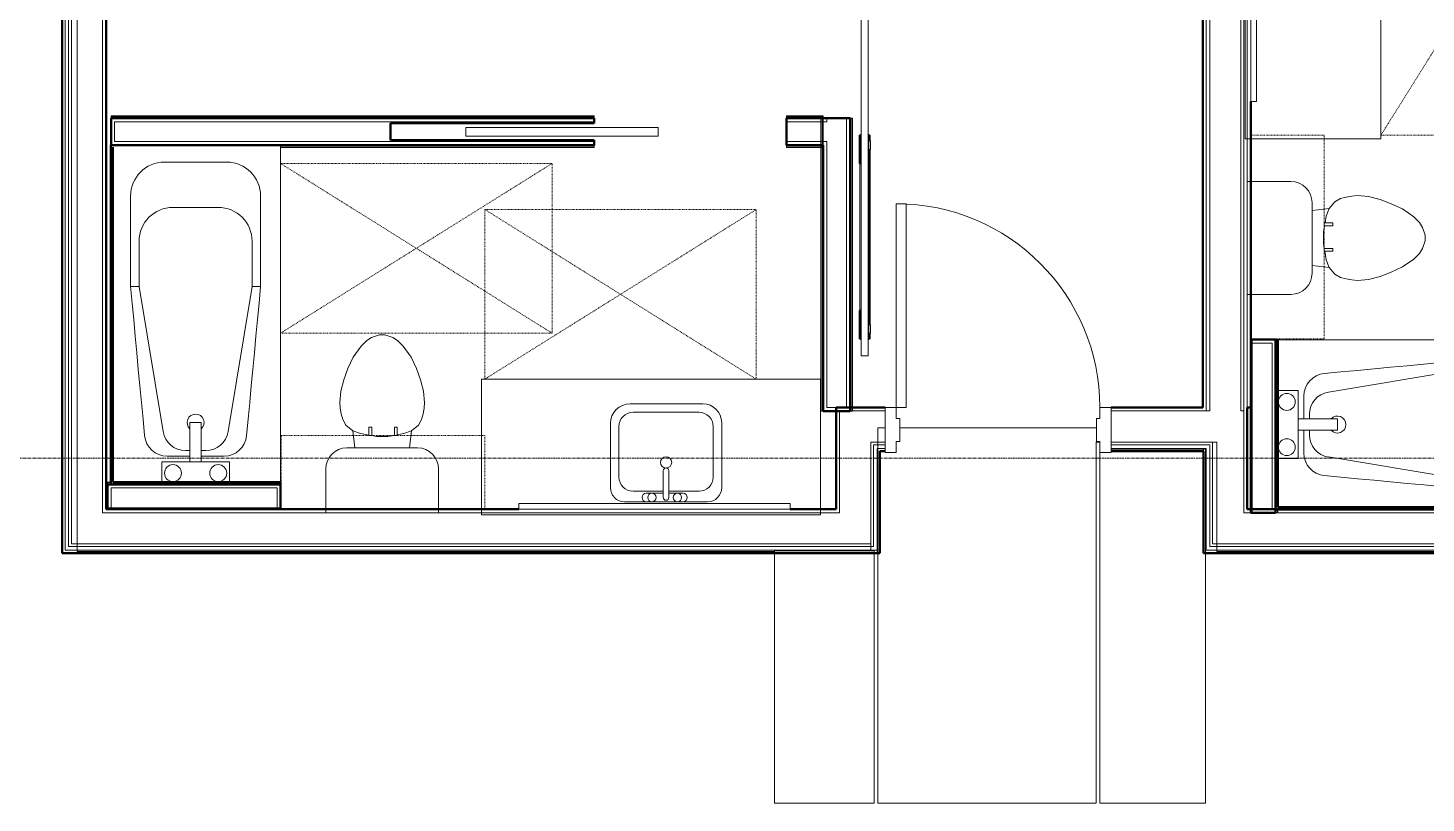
# Model space of a CAD drawing. Header units: inches. Extents: x -4235 to -464, y 9767 to 12344.
# Drawn here: x -3416.4 to -3169.1, y 10406.2 to 10543.3 of the extents above; entities that cross this region are included whole.
import ezdxf

# ---------------------------------------------------------------- set-up
doc = ezdxf.new("R2010")
doc.units = ezdxf.units.IN
doc.header["$MEASUREMENT"] = 0
doc.linetypes.add('Dash', pattern=[0.25, 0.125, -0.125])
doc.linetypes.add('Grid Line 1_2_', pattern=[0.875, 0.5, -0.125, 0.125, -0.125])
for name, color, linetype, lineweight in [('0-1', 7, 'Continuous', 5), ('0-2', 10, 'Continuous', 9), ('0-3', 7, 'Continuous', 9), ('A-DOOR-1', 7, 'Continuous', 9), ('A-DOOR-2', 130, 'Continuous', 20), ('A-DOOR-3', 250, 'Continuous', 50), ('A-DOOR-FRAM-1', 130, 'Continuous', 20), ('A-FLOR-1', 10, 'Continuous', 9), ('A-FLOR-2', 254, 'Continuous', 9), ('A-FLOR-3', 7, 'Continuous', 9), ('A-FLOR-4', 192, 'Continuous', 9), ('A-GENM-HDLN-1', 7, 'Dash', 9), ('A-WALL-1', 250, 'Continuous', 50), ('A-WALL-2', 50, 'Continuous', 13), ('A-WALL-3', 10, 'Continuous', 9), ('A-WALL-4', 254, 'Continuous', 9), ('A-WALL-5', 7, 'Continuous', 9), ('I-WALL-1', 250, 'Continuous', 50), ('I-WALL-2', 10, 'Continuous', 9), ('I-WALL-3', 254, 'Continuous', 9), ('P-SANR-FIXT-1', 7, 'Continuous', 9), ('P-SANR-FIXT-2', 254, 'Continuous', 9), ('P-SANR-FIXT-3', 10, 'Continuous', 9), ('Q-CASE-1', 254, 'Continuous', 9), ('Q-CASE-2', 7, 'Continuous', 9), ('Q-CASE-3', 7, 'Dash', 9), ('Q-CASE-4', 10, 'Continuous', 9), ('S-GRID-1', 1, 'Grid Line 1_2_', 9)]:
    doc.layers.add(name, color=color, linetype=linetype, lineweight=lineweight)

# ---------------------------------------------------------------- blocks, each defined once
blk = doc.blocks.new('Toilet-Domestic-3D - Toilet-Domestic-3D-V138-BACKGROUND - 2ND FLOOR')
at = {"layer": 'P-SANR-FIXT-1'}
for p, q in [((-5.13, 8), (-3.74, 10)), ((-3.74, 10), (-2.74, 11)), ((-2.74, 11), (-1.87, 11.5)), ((-1.87, 11.5), (-0.5, 12)), ((-0.5, 12), (0.5, 12)), ((0.5, 12), (1.87, 11.5)), ((1.87, 11.5), (2.74, 11)), ((2.74, 11), (3.74, 10)), ((3.74, 10), (5.13, 8)), ((-6.06, 6), (-5.13, 8)), ((5.13, 8), (6.06, 6)), ((-6.79, 4), (-6.06, 6)), ((6.06, 6), (6.79, 4)), ((-7.33, 1.99), (-6.79, 4)), ((6.79, 4), (7.33, 1.99)), ((-7.5, 0), (-7.33, 1.99)), ((7.33, 1.99), (7.5, 0)), ((-7.41, -1), (-7.5, 0)), ((-7.24, -2), (-7.41, -1)), ((-6.97, -3), (-7.24, -2)), ((7.24, -2), (6.97, -3)), ((7.41, -1), (7.24, -2)), ((7.5, 0), (7.41, -1)), ((-6.4, -4), (-6.97, -3)), ((-5.21, -5), (-6.4, -4)), ((6.4, -4), (5.21, -5)), ((6.97, -3), (6.4, -4)), ((-3.84, -5.5), (-5.21, -5)), ((-4.86, -8.02), (-5.21, -5)), ((-2.65, -5.71), (-3.84, -5.5)), ((-1, -6), (-2.16, -5.8)), ((1, -6), (-1, -6)), ((1.85, -5.85), (1, -6)), ((3.84, -5.5), (2.34, -5.76)), ((5.21, -5), (3.84, -5.5)), ((4.86, -8.02), (5.21, -5)), ((6.25, -8.02), (-6.25, -8.02)), ((-9.98, -11.75), (-9.98, -18.85)), ((9.98, -18.85), (9.98, -11.75))]:
    blk.add_line(p, q, dxfattribs=at)
for centre, start, end in [((-6.25, -11.75), 90, 180), ((6.25, -11.75), 0, 90)]:
    blk.add_arc(centre, 3.73, start, end, dxfattribs=at)
at = {"layer": 'P-SANR-FIXT-2'}
for p, q in [((-9.98, -18.85), (-9.98, -19.48)), ((9.98, -19.48), (9.98, -18.85))]:
    blk.add_line(p, q, dxfattribs=at)
at = {"layer": 'P-SANR-FIXT-3'}
blk.add_line((-9.98, -19.48), (9.98, -19.48), dxfattribs=at)
blk = doc.blocks.new('Bath Vanity - Bath Vanity 60_-V139-BACKGROUND - 2ND FLOOR')
at = {"layer": 'Q-CASE-1'}
for p, q in [((30.74, 0), (-29.26, 0)), ((-29.26, 0), (-29.26, -1)), ((30.74, -1), (30.74, 0))]:
    blk.add_line(p, q, dxfattribs=at)
at = {"layer": 'Q-CASE-2'}
for p, q in [((-29.26, -1), (-29.26, -24)), ((30.74, -24), (30.74, -1)), ((-29.26, -24), (30.74, -24))]:
    blk.add_line(p, q, dxfattribs=at)
blk = doc.blocks.new('Bath Tub - Maestro - 60_x30_-1372872-BACKGROUND - 2ND FLOOR')
at = {"layer": 'P-SANR-FIXT-1'}
for p, q in [((59.62, 0), (0.37, 0)), ((35, -3.5), (51, -3.5)), ((35, -5), (35, -3.5)), ((35, -5), (9.35, -9.26)), ((43, -5), (35, -5)), ((4, -9), (0.37, -9)), ((4, -14), (4, -9)), ((57, -9.5), (57, -20.5)), ((5, -14), (5, -9.96)), ((49, -19), (49, -11)), ((4, -16), (4, -14)), ((4, -14), (10.94, -14)), ((6, -13.2), (6, -14)), ((10.94, -16), (10.94, -14)), ((4, -21), (4, -16)), ((10.94, -16), (4, -16)), ((5, -20.04), (5, -16)), ((6, -16), (6, -16.8)), ((0.37, -21), (4, -21)), ((9.35, -20.74), (35, -25)), ((35, -25), (35, -26.5)), ((35, -25), (43, -25)), ((51, -26.5), (35, -26.5))]:
    blk.add_line(p, q, dxfattribs=at)
at = {"layer": 'P-SANR-FIXT-1', "flags": 128}
for points in [[(8.63, -5.97), (11.56, -5.7), (14.49, -5.42), (17.42, -5.15), (20.35, -4.87), (23.28, -4.6), (26.21, -4.32), (29.14, -4.05), (32.07, -3.77), (35, -3.5)], [(35, -26.5), (32.07, -26.23), (29.14, -25.95), (26.21, -25.68), (23.28, -25.4), (20.35, -25.13), (17.42, -24.85), (14.49, -24.58), (11.56, -24.3), (8.63, -24.03)]]:
    blk.add_lwpolyline(points, dxfattribs=at)
at = {"layer": 'P-SANR-FIXT-1'}
for centre, radius, start, end in [((51, -9.5), 6, 0, 90), ((9, -9.96), 4, 95.3558, 180), ((43, -11), 6, 360, 90), ((2, -11), 1.5, 0, 180), ((10, -13.2), 4, 99.4223, 180), ((2, -11), 1.5, 180, 360), ((10.94, -15), 1.5, 0, 137.9289), ((10, -16.8), 4, 180, 260.5777), ((10.94, -15), 1.5, 222.0711, 360), ((2, -19), 1.5, 0, 180), ((2, -19), 1.5, 180, 360), ((43, -19), 6, 270, 0), ((9, -20.04), 4, 180, 264.6442), ((51, -20.5), 6, 270, 0)]:
    blk.add_arc(centre, radius, start, end, dxfattribs=at)
at = {"layer": 'P-SANR-FIXT-2'}
for p, q in [((0.37, 0), (0, 0)), ((60, 0), (59.62, 0)), ((0.37, -9), (0, -9)), ((0, -21), (0.37, -21))]:
    blk.add_line(p, q, dxfattribs=at)
at = {"layer": 'P-SANR-FIXT-3'}
for p, q in [((0, 0), (0, -9)), ((60, -29.97), (60, 0)), ((0, -9), (0, -21)), ((0, -9), (0, -21)), ((0, -21), (0, -29.97)), ((0, -30), (60, -30))]:
    blk.add_line(p, q, dxfattribs=at)
blk = doc.blocks.new('ADA Clearances - 30_x48_-V131-BACKGROUND - 2ND FLOOR')
at = {"layer": 'A-GENM-HDLN-1'}
for p, q in [((15, 24), (-15, -24)), ((-15, 24), (15, -24)), ((-15, 24), (15, 24)), ((15, 24), (15, -24)), ((15, -24), (-15, -24))]:
    blk.add_line(p, q, dxfattribs=at)
blk = doc.blocks.new('BATHROOM MIRROR - BATHROOM MIRROR 48_-3124766-BACKGROUND - 2ND FLOOR')
at = {"layer": 'Q-CASE-2'}
for p, q in [((24.74, 24), (-23.26, 24)), ((-23.26, 23), (-23.26, 24)), ((-23.26, 23), (24.74, 23)), ((24.74, 24), (24.74, 23))]:
    blk.add_line(p, q, dxfattribs=at)
at = {"layer": 'Q-CASE-4'}
blk.add_line((21.74, 24), (-20.26, 24), dxfattribs=at)
blk = doc.blocks.new('300 Series Wall Hung Cabinet_326 - 36_-2909952-BACKGROUND - 2ND FLOOR')
at = {"layer": 'Q-CASE-2'}
for p, q in [((-2.5, -13.19), (-2.01, -13.19)), ((-2.5, -13.19), (-2.5, -14.69)), ((-2.5, -14.69), (-2.01, -14.69)), ((-2.01, -14.69), (-2.01, -13.19)), ((2, -13.19), (2.49, -13.19)), ((2, -13.19), (2, -14.69)), ((2, -14.69), (2.49, -14.69)), ((2.49, -14.69), (2.49, -13.19))]:
    blk.add_line(p, q, dxfattribs=at)
at = {"layer": 'Q-CASE-3'}
for p, q in [((18, -0.19), (-18, -0.19)), ((-18, -0.19), (-18, -13.19)), ((18, -13.19), (18, -0.19)), ((-18, -13.19), (18, -13.19))]:
    blk.add_line(p, q, dxfattribs=at)
blk = doc.blocks.new('Basic Wall _ INT - W4FØF - INT - _5_8 GYP - 2X4 WOOD_BATT__ - ___-3084696-BACKGROUND - 2ND FLOOR')
at = {"layer": 'A-WALL-3'}
for p, q in [((-3195.7, 10458.13), (-3195.7, 10457.54)), ((-3195.7, 10457.54), (-3195.67, 10457.54)), ((-3195.66, 10457.54), (-3195.7, 10457.54)), ((-3195.6, 10457.54), (-3195.66, 10457.54)), ((-3195.57, 10457.54), (-3195.6, 10457.54)), ((-3195.55, 10457.54), (-3195.57, 10457.54)), ((-3195.56, 10457.54), (-3195.5, 10457.54)), ((-3195.4, 10457.54), (-3195.55, 10457.54)), ((-3195.49, 10457.54), (-3195.35, 10457.54)), ((-3195.29, 10457.54), (-3195.4, 10457.54)), ((-3195.35, 10457.54), (-3195.35, 10458.13)), ((-3195.35, 10457.54), (-3195.29, 10457.54))]:
    blk.add_line(p, q, dxfattribs=at)
at = {"layer": 'A-WALL-4'}
for p, q in [((-3195.67, 10488.16), (-3195.7, 10488.16)), ((-3195.5, 10488.16), (-3195.56, 10488.16)), ((-3195.35, 10488.16), (-3195.49, 10488.16)), ((-3195.29, 10488.16), (-3195.35, 10488.16)), ((-3195.57, 10457.54), (-3195.57, 10458.13)), ((-3195.29, 10457.54), (-3195.29, 10458.13))]:
    blk.add_line(p, q, dxfattribs=at)
at = {"layer": 'A-WALL-5'}
for p, q in [((-3195.7, 10488.16), (-3195.66, 10488.16)), ((-3195.66, 10488.16), (-3195.57, 10488.16)), ((-3195.57, 10488.16), (-3195.29, 10488.16))]:
    blk.add_line(p, q, dxfattribs=at)
blk = doc.blocks.new('Basic Wall _ INT - W4BØF - _5_8 GYP - 2X4 WOOD_BATT_ - 5_8 GYP_ - ___-3178143-BACKGROUND - 2ND FLOOR')
at = {"layer": 'A-WALL-3'}
for p, q in [((-3276.05, 10527.29), (-3276.11, 10527.29)), ((-3276.11, 10527.29), (-3275.82, 10527.29)), ((-3275.9, 10527.29), (-3276.05, 10527.29)), ((-3276.05, 10526.7), (-3276.05, 10527.29)), ((-3275.84, 10527.29), (-3275.9, 10527.29)), ((-3275.82, 10527.29), (-3275.81, 10527.29)), ((-3275.81, 10527.29), (-3275.76, 10527.29)), ((-3275.7, 10527.29), (-3275.72, 10527.29)), ((-3275.7, 10527.29), (-3275.7, 10526.66)), ((-3276.05, 10522.57), (-3276.05, 10526.64)), ((-3275.7, 10526.64), (-3275.7, 10522.54)), ((-3276.05, 10522.34), (-3276.05, 10522.39)), ((-3276.05, 10522.25), (-3276.05, 10522.34)), ((-3276.05, 10522.13), (-3276.05, 10522.25))]:
    blk.add_line(p, q, dxfattribs=at)
at = {"layer": 'A-WALL-4'}
for p, q in [((-3276.11, 10526.7), (-3276.11, 10527.29)), ((-3275.82, 10527.29), (-3275.82, 10526.68)), ((-3275.76, 10527.29), (-3275.74, 10527.29)), ((-3275.74, 10527.29), (-3275.7, 10527.29)), ((-3276.11, 10522.58), (-3276.11, 10526.64)), ((-3275.82, 10526.64), (-3275.82, 10522.55)), ((-3276.11, 10522.34), (-3276.11, 10522.39)), ((-3276.11, 10522.25), (-3276.11, 10522.34)), ((-3276.11, 10522.13), (-3276.11, 10522.25)), ((-3276.05, 10475.52), (-3276.05, 10522.13)), ((-3275.7, 10522.54), (-3275.7, 10475.52)), ((-3276.11, 10475.52), (-3276.05, 10475.52)), ((-3276.05, 10475.52), (-3275.9, 10475.52)), ((-3275.9, 10475.52), (-3275.84, 10475.52)), ((-3275.72, 10475.52), (-3275.7, 10475.52))]:
    blk.add_line(p, q, dxfattribs=at)
at = {"layer": 'A-WALL-5'}
for p, q in [((-3276.11, 10475.52), (-3276.11, 10522.13)), ((-3275.82, 10522.54), (-3275.82, 10475.52)), ((-3275.82, 10475.52), (-3276.11, 10475.52)), ((-3275.74, 10475.52), (-3275.82, 10475.52)), ((-3275.7, 10475.52), (-3275.74, 10475.52))]:
    blk.add_line(p, q, dxfattribs=at)
blk = doc.blocks.new('Basic Wall _ INT - W4BØF - _5_8 GYP - 2X4 WOOD_BATT_ - 5_8 GYP_ - ___-3178144-BACKGROUND - 2ND FLOOR')
at = {"layer": 'A-WALL-3'}
for p, q in [((-3270.95, 10476.16), (-3270.95, 10475.54)), ((-3270.95, 10475.52), (-3270.92, 10475.52)), ((-3270.81, 10475.52), (-3270.75, 10475.52)), ((-3270.74, 10475.52), (-3270.6, 10475.52)), ((-3270.6, 10475.54), (-3270.6, 10476.16)), ((-3270.6, 10475.52), (-3270.54, 10475.52))]:
    blk.add_line(p, q, dxfattribs=at)
at = {"layer": 'A-WALL-4'}
for p, q in [((-3270.92, 10527.29), (-3270.95, 10527.29)), ((-3270.95, 10527.29), (-3270.95, 10476.16)), ((-3270.75, 10527.29), (-3270.81, 10527.29)), ((-3270.6, 10527.29), (-3270.74, 10527.29)), ((-3270.54, 10527.29), (-3270.6, 10527.29)), ((-3270.6, 10476.16), (-3270.6, 10527.29)), ((-3270.91, 10475.52), (-3270.95, 10475.52)), ((-3270.82, 10475.52), (-3270.91, 10475.52)), ((-3270.82, 10475.54), (-3270.82, 10476.16)), ((-3270.54, 10475.52), (-3270.82, 10475.52)), ((-3270.54, 10475.54), (-3270.54, 10476.16))]:
    blk.add_line(p, q, dxfattribs=at)
at = {"layer": 'A-WALL-5'}
for p, q in [((-3270.95, 10527.29), (-3270.91, 10527.29)), ((-3270.91, 10527.29), (-3270.82, 10527.29)), ((-3270.82, 10476.16), (-3270.82, 10527.29)), ((-3270.82, 10527.29), (-3270.54, 10527.29)), ((-3270.54, 10476.16), (-3270.54, 10527.29))]:
    blk.add_line(p, q, dxfattribs=at)
blk = doc.blocks.new('Basic Wall _ INT - W4BØF - _5_8 GYP - 2X4 WOOD_BATT_ - 5_8 GYP_ - ___-3178146-BACKGROUND - 2ND FLOOR')
at = {"layer": 'A-WALL-3'}
for p, q in [((-3276, 10522.19), (-3276.11, 10522.19)), ((-3275.91, 10522.19), (-3275.99, 10522.19)), ((-3275.85, 10522.19), (-3275.9, 10522.19)), ((-3275.7, 10522.52), (-3275.7, 10522.54)), ((-3275.7, 10522.48), (-3275.7, 10522.46)), ((-3275.7, 10522.46), (-3275.7, 10522.44)), ((-3275.7, 10522.44), (-3275.7, 10522.41)), ((-3275.7, 10522.41), (-3275.7, 10522.13)), ((-3275.7, 10522.34), (-3275.7, 10522.4)), ((-3275.7, 10522.19), (-3275.7, 10522.33)), ((-3275.7, 10522.13), (-3275.7, 10522.19))]:
    blk.add_line(p, q, dxfattribs=at)
at = {"layer": 'A-WALL-4'}
for p, q in [((-3371.71, 10522.54), (-3316.22, 10522.54)), ((-3316.22, 10522.19), (-3371.71, 10522.19)), ((-3316.22, 10522.52), (-3316.22, 10522.54)), ((-3316.22, 10522.34), (-3316.22, 10522.4)), ((-3316.22, 10522.19), (-3316.22, 10522.33)), ((-3316.22, 10522.13), (-3316.22, 10522.19)), ((-3282.22, 10522.54), (-3282.22, 10522.52)), ((-3282.22, 10522.54), (-3275.7, 10522.54)), ((-3282.22, 10522.4), (-3282.22, 10522.34)), ((-3282.22, 10522.33), (-3282.22, 10522.19)), ((-3282.22, 10522.19), (-3282.22, 10522.13)), ((-3276.11, 10522.19), (-3282.22, 10522.19)), ((-3276, 10522.13), (-3276.11, 10522.13)), ((-3275.91, 10522.13), (-3275.99, 10522.13)), ((-3275.85, 10522.13), (-3275.9, 10522.13)), ((-3275.7, 10522.54), (-3275.7, 10522.5)), ((-3275.7, 10522.5), (-3275.7, 10522.48))]:
    blk.add_line(p, q, dxfattribs=at)
at = {"layer": 'A-WALL-5'}
for p, q in [((-3371.71, 10522.41), (-3316.22, 10522.41)), ((-3316.22, 10522.13), (-3371.71, 10522.13)), ((-3316.22, 10522.54), (-3316.22, 10522.5)), ((-3316.22, 10522.5), (-3316.22, 10522.41)), ((-3316.22, 10522.41), (-3316.22, 10522.13)), ((-3282.22, 10522.5), (-3282.22, 10522.54)), ((-3282.22, 10522.41), (-3282.22, 10522.5)), ((-3282.22, 10522.41), (-3275.7, 10522.41)), ((-3282.22, 10522.13), (-3282.22, 10522.41)), ((-3276.11, 10522.13), (-3282.22, 10522.13))]:
    blk.add_line(p, q, dxfattribs=at)
blk = doc.blocks.new('Basic Wall _ INT - W4BØF - _5_8 GYP - 2X4 WOOD_BATT_ - 5_8 GYP_ - ___-3178145-BACKGROUND - 2ND FLOOR')
at = {"layer": 'A-WALL-4'}
for p, q in [((-3401.67, 10527.7), (-3401.67, 10527.64)), ((-3401.67, 10527.64), (-3401.67, 10527.5)), ((-3316.22, 10527.64), (-3401.67, 10527.64)), ((-3401.67, 10527.49), (-3401.67, 10527.43)), ((-3401.67, 10527.31), (-3401.67, 10527.29)), ((-3401.67, 10527.29), (-3316.22, 10527.29)), ((-3316.22, 10527.64), (-3316.22, 10527.7)), ((-3316.22, 10527.5), (-3316.22, 10527.64)), ((-3316.22, 10527.43), (-3316.22, 10527.49)), ((-3316.22, 10527.29), (-3316.22, 10527.31)), ((-3282.22, 10527.7), (-3282.22, 10527.64)), ((-3282.22, 10527.64), (-3282.22, 10527.5)), ((-3275.7, 10527.64), (-3282.22, 10527.64)), ((-3282.22, 10527.49), (-3282.22, 10527.43)), ((-3282.22, 10527.31), (-3282.22, 10527.29)), ((-3282.22, 10527.29), (-3275.7, 10527.29)), ((-3275.7, 10527.64), (-3275.7, 10527.7)), ((-3275.7, 10527.5), (-3275.7, 10527.64)), ((-3275.7, 10527.43), (-3275.7, 10527.49)), ((-3275.7, 10527.29), (-3275.7, 10527.31))]:
    blk.add_line(p, q, dxfattribs=at)
at = {"layer": 'A-WALL-5'}
for p, q in [((-3401.67, 10527.41), (-3401.67, 10527.7)), ((-3316.22, 10527.7), (-3401.67, 10527.7)), ((-3316.22, 10527.41), (-3401.67, 10527.41)), ((-3401.67, 10527.33), (-3401.67, 10527.41)), ((-3401.67, 10527.29), (-3401.67, 10527.33)), ((-3316.22, 10527.7), (-3316.22, 10527.41)), ((-3316.22, 10527.41), (-3316.22, 10527.33)), ((-3316.22, 10527.33), (-3316.22, 10527.29)), ((-3282.22, 10527.41), (-3282.22, 10527.7)), ((-3275.7, 10527.7), (-3282.22, 10527.7)), ((-3275.7, 10527.41), (-3282.22, 10527.41)), ((-3282.22, 10527.33), (-3282.22, 10527.41)), ((-3282.22, 10527.29), (-3282.22, 10527.33)), ((-3275.7, 10527.7), (-3275.7, 10527.41)), ((-3275.7, 10527.41), (-3275.7, 10527.33)), ((-3275.7, 10527.33), (-3275.7, 10527.29))]:
    blk.add_line(p, q, dxfattribs=at)
blk = doc.blocks.new('POCKET - FLUSH - 2-10 x 6-8-2882530-BACKGROUND - 2ND FLOOR')
at = {"layer": 'A-DOOR-2'}
for p, q in [((-39.67, -0.75), (-39.67, 0.75)), ((-39.67, 0.75), (-5.67, 0.75)), ((-5.67, 0.75), (-5.67, -0.75)), ((-5.67, -0.75), (-39.67, -0.75))]:
    blk.add_line(p, q, dxfattribs=at)
blk = doc.blocks.new('BARN - FLUSH - 3-0 x 7-0 BARN DOOR-3238942-BACKGROUND - 2ND FLOOR')
at = {"layer": 'A-DOOR-1'}
for p, q in [((18, -4.32), (-60, -4.32)), ((-60, -4.95), (-60, -4.32)), ((-52, -4.07), (-26, -4.07)), ((18, -4.32), (18, -4.95)), ((-60, -5.57), (-60, -4.95)), ((-60, -5.57), (18, -5.57)), ((-54.5, -5.67), (-56, -5.67)), ((-56, -5.67), (-56, -6)), ((-54.5, -6), (-56, -6)), ((-54.5, -6), (-54.5, -5.67)), ((-23.5, -6), (-23.5, -5.67)), ((-22, -5.67), (-23.5, -5.67)), ((-22, -6), (-23.5, -6)), ((-22, -5.67), (-22, -6)), ((18, -4.95), (18, -5.57))]:
    blk.add_line(p, q, dxfattribs=at)
at = {"layer": 'A-DOOR-3'}
for p, q in [((-52, -4.07), (-57, -4.07)), ((-57, -4.07), (-57, -4.32)), ((-52, -4.33), (-52, -4.07)), ((-21, -4.07), (-26, -4.07)), ((-26, -4.07), (-26, -4.32)), ((-21, -4.32), (-21, -4.07)), ((-57, -5.57), (-57, -5.82)), ((-57, -5.82), (-56, -5.82)), ((-54.5, -5.82), (-23.5, -5.82)), ((-22, -5.82), (-21, -5.82)), ((-21, -5.82), (-21, -5.57))]:
    blk.add_line(p, q, dxfattribs=at)
blk = doc.blocks.new('M_Sink Vanity-Square - 500 x 440mm-V59-BACKGROUND - 2ND FLOOR')
at = {"layer": 'P-SANR-FIXT-1'}
for p, q in [((-5.72, 10.23), (7.14, 10.23)), ((-5.22, 8.73), (6.46, 8.73)), ((-9.22, -4.59), (-9.22, 6.73)), ((-7.72, -2.72), (-7.72, 6.23)), ((8.96, 6.23), (8.96, -2.72)), ((10.46, 6.91), (10.46, -4.59)), ((0.12, -6.33), (0.12, -1.59)), ((1.12, -6.33), (1.12, -1.59)), ((7.96, -7.09), (-6.72, -7.09)), ((0.12, -5.22), (-5.22, -5.22)), ((-2.88, -5.59), (0.12, -5.59)), ((3.62, -7.09), (-2.88, -7.09)), ((6.46, -5.22), (1.12, -5.22)), ((1.12, -5.59), (3.62, -5.59))]:
    blk.add_line(p, q, dxfattribs=at)
for centre, radius, start, end in [((-5.72, 6.73), 3.5, 90, 180), ((7.14, 6.91), 3.32, 360, 90), ((-5.22, 6.23), 2.5, 90, 180), ((6.46, 6.23), 2.5, 360, 90), ((0.62, -0.13), 1, 360, 180), ((0.62, -0.13), 1, 180, 0), ((0.62, -1.59), 0.5, 360, 180), ((-6.72, -4.59), 2.5, 180, 270), ((-5.22, -2.72), 2.5, 180, 270), ((6.46, -2.72), 2.5, 270, 360), ((7.96, -4.59), 2.5, 270, 0), ((-2.88, -6.34), 0.75, 90, 270), ((-1.88, -6.34), 0.75, 360, 180), ((-1.88, -6.34), 0.75, 180, 0), ((0.62, -6.33), 0.5, 180, 0), ((2.62, -6.34), 0.75, 0, 180), ((2.62, -6.34), 0.75, 180, 0), ((3.62, -6.34), 0.75, 270, 90)]:
    blk.add_arc(centre, radius, start, end, dxfattribs=at)
blk = doc.blocks.new('Toilet-Domestic-3D - Toilet-Domestic-3D-V134-BACKGROUND - 2ND FLOOR')
at = {"layer": 'P-SANR-FIXT-1'}
for p, q in [((-9.98, 11.75), (-9.98, 18.85)), ((9.98, 18.85), (9.98, 11.75)), ((6.25, 8.02), (-6.25, 8.02)), ((-4.86, 8.02), (-5.21, 5)), ((4.86, 8.02), (5.21, 5)), ((-5.21, 5), (-6.4, 4)), ((-3.84, 5.5), (-5.21, 5)), ((-2.65, 5.71), (-3.84, 5.5)), ((-1, 6), (-2.16, 5.8)), ((1, 6), (-1, 6)), ((1.85, 5.85), (1, 6)), ((3.84, 5.5), (2.34, 5.76)), ((5.21, 5), (3.84, 5.5)), ((6.4, 4), (5.21, 5)), ((-6.97, 3), (-7.24, 2)), ((-6.4, 4), (-6.97, 3)), ((6.97, 3), (6.4, 4)), ((7.24, 2), (6.97, 3)), ((-7.41, 1), (-7.5, 0)), ((-7.5, 0), (-7.33, -1.99)), ((-7.24, 2), (-7.41, 1)), ((7.41, 1), (7.24, 2)), ((7.33, -1.99), (7.5, 0)), ((7.5, 0), (7.41, 1)), ((-7.33, -1.99), (-6.79, -4)), ((6.79, -4), (7.33, -1.99)), ((-6.79, -4), (-6.06, -6)), ((6.06, -6), (6.79, -4)), ((-6.06, -6), (-5.13, -8)), ((5.13, -8), (6.06, -6)), ((-5.13, -8), (-3.74, -10)), ((3.74, -10), (5.13, -8)), ((-3.74, -10), (-2.74, -11)), ((-2.74, -11), (-1.87, -11.5)), ((-1.87, -11.5), (-0.5, -12)), ((-0.5, -12), (0.5, -12)), ((0.5, -12), (1.87, -11.5)), ((1.87, -11.5), (2.74, -11)), ((2.74, -11), (3.74, -10))]:
    blk.add_line(p, q, dxfattribs=at)
for centre, start, end in [((-6.25, 11.75), 180, 270), ((6.25, 11.75), 270, 360)]:
    blk.add_arc(centre, 3.73, start, end, dxfattribs=at)
at = {"layer": 'P-SANR-FIXT-2'}
for p, q in [((-9.98, 18.85), (-9.98, 19.48)), ((9.98, 19.48), (9.98, 18.85))]:
    blk.add_line(p, q, dxfattribs=at)
at = {"layer": 'P-SANR-FIXT-3'}
blk.add_line((-9.98, 19.48), (9.98, 19.48), dxfattribs=at)
blk = doc.blocks.new('Bath Vanity - Bath Vanity 60_-V137-BACKGROUND - 2ND FLOOR')
at = {"layer": 'Q-CASE-1'}
for p, q in [((-29.26, 1), (-29.26, 0)), ((30.74, 0), (30.74, 1)), ((-29.26, 0), (30.74, 0))]:
    blk.add_line(p, q, dxfattribs=at)
at = {"layer": 'Q-CASE-2'}
for p, q in [((30.74, 24), (-29.26, 24)), ((-29.26, 24), (-29.26, 1)), ((30.74, 1), (30.74, 24))]:
    blk.add_line(p, q, dxfattribs=at)
blk = doc.blocks.new('Bath Tub - Maestro - 60_x30_-V157-BACKGROUND - 2ND FLOOR')
at = {"layer": 'P-SANR-FIXT-1'}
for p, q in [((35, 25), (9.35, 20.74)), ((35, 26.5), (51, 26.5)), ((35, 26.5), (35, 25)), ((43, 25), (35, 25)), ((4, 21), (0.37, 21)), ((4, 16), (4, 21)), ((5, 16), (5, 20.04)), ((57, 20.5), (57, 9.5)), ((49, 11), (49, 19)), ((4, 14), (4, 16)), ((4, 16), (10.94, 16)), ((6, 16.8), (6, 16)), ((10.94, 14), (10.94, 16)), ((4, 9), (4, 14)), ((10.94, 14), (4, 14)), ((5, 9.96), (5, 14)), ((6, 14), (6, 13.2)), ((0.37, 9), (4, 9)), ((9.35, 9.26), (35, 5)), ((35, 3.5), (35, 5)), ((35, 5), (43, 5)), ((51, 3.5), (35, 3.5)), ((0.37, 0), (59.62, 0))]:
    blk.add_line(p, q, dxfattribs=at)
at = {"layer": 'P-SANR-FIXT-1', "flags": 128}
for points in [[(8.63, 24.03), (11.56, 24.3), (14.49, 24.58), (17.42, 24.85), (20.35, 25.13), (23.28, 25.4), (26.21, 25.68), (29.14, 25.95), (32.07, 26.23), (35, 26.5)], [(35, 3.5), (32.07, 3.77), (29.14, 4.05), (26.21, 4.32), (23.28, 4.6), (20.35, 4.87), (17.42, 5.15), (14.49, 5.42), (11.56, 5.7), (8.63, 5.97)]]:
    blk.add_lwpolyline(points, dxfattribs=at)
at = {"layer": 'P-SANR-FIXT-1'}
for centre, radius, start, end in [((43, 19), 6, 360, 90), ((51, 20.5), 6, 360, 90), ((9, 20.04), 4, 95.3558, 180), ((2, 19), 1.5, 360, 180), ((10, 16.8), 4, 99.4223, 180), ((2, 19), 1.5, 180, 360), ((10.94, 15), 1.5, 360, 137.9289), ((10.94, 15), 1.5, 222.0711, 360), ((2, 11), 1.5, 360, 180), ((10, 13.2), 4, 180, 260.5777), ((2, 11), 1.5, 180, 360), ((9, 9.96), 4, 180, 264.6442), ((43, 11), 6, 270, 0), ((51, 9.5), 6, 270, 360)]:
    blk.add_arc(centre, radius, start, end, dxfattribs=at)
at = {"layer": 'P-SANR-FIXT-2'}
for p, q in [((60, 30), (0, 30)), ((0.37, 21), (0, 21)), ((0, 9), (0.37, 9)), ((0, 0), (0.37, 0)), ((59.62, 0), (60, 0))]:
    blk.add_line(p, q, dxfattribs=at)
at = {"layer": 'P-SANR-FIXT-3'}
for p, q in [((0, 30), (0, 21)), ((60, 0), (60, 29.97)), ((0, 21), (0, 9)), ((0, 21), (0, 9)), ((0, 9), (0, 0))]:
    blk.add_line(p, q, dxfattribs=at)
blk = doc.blocks.new('ADA Clearances - 30_x48_-3054095-BACKGROUND - 2ND FLOOR')
at = {"layer": 'A-GENM-HDLN-1'}
for p, q in [((15, -24), (-15, 24)), ((-15, -24), (15, 24)), ((15, 24), (-15, 24)), ((-15, 24), (-15, -24)), ((15, -24), (15, 24)), ((-15, -24), (15, -24))]:
    blk.add_line(p, q, dxfattribs=at)
blk = doc.blocks.new('ADA Clearances - 30_x48_-V133-BACKGROUND - 2ND FLOOR')
at = {"layer": 'A-GENM-HDLN-1'}
for p, q in [((15, -24), (-15, 24)), ((-15, -24), (15, 24)), ((15, 24), (-15, 24)), ((15, -24), (15, 24)), ((-15, -24), (15, -24))]:
    blk.add_line(p, q, dxfattribs=at)
blk = doc.blocks.new('BATHROOM MIRROR - BATHROOM MIRROR 48_-3123886-BACKGROUND - 2ND FLOOR')
at = {"layer": 'Q-CASE-2'}
for p, q in [((-23.26, -23), (24.74, -23)), ((-23.26, -23), (-23.26, -24)), ((24.74, -24), (-23.26, -24)), ((24.74, -24), (24.74, -23))]:
    blk.add_line(p, q, dxfattribs=at)
at = {"layer": 'Q-CASE-4'}
blk.add_line((21.74, -24), (-20.26, -24), dxfattribs=at)
blk = doc.blocks.new('300 Series Wall Hung Cabinet_326 - 36_-2909953-BACKGROUND - 2ND FLOOR')
at = {"layer": 'Q-CASE-2'}
for p, q in [((-2.01, 14.69), (-2.5, 14.69)), ((-2.5, 14.69), (-2.5, 13.19)), ((-2.01, 13.19), (-2.5, 13.19)), ((-2.01, 13.19), (-2.01, 14.69)), ((2.49, 14.69), (2, 14.69)), ((2, 14.69), (2, 13.19)), ((2.49, 13.19), (2, 13.19)), ((2.49, 13.19), (2.49, 14.69))]:
    blk.add_line(p, q, dxfattribs=at)
at = {"layer": 'Q-CASE-3'}
for p, q in [((-18, 0.19), (-18, 13.19)), ((-18, 13.19), (18, 13.19)), ((18, 13.19), (18, 0.19)), ((18, 0.19), (-18, 0.19))]:
    blk.add_line(p, q, dxfattribs=at)
blk = doc.blocks.new('Basic Wall _ INT - W4FØF - INT - _5_8 GYP - 2X4 WOOD_BATT__ - ___-3178195-BACKGROUND - 2ND FLOOR')
at = {"layer": 'A-WALL-4'}
for p, q in [((-3402.3, 10462.95), (-3402.3, 10462.89)), ((-3402.3, 10462.89), (-3402.3, 10462.75)), ((-3401.71, 10462.89), (-3402.3, 10462.89)), ((-3402.3, 10462.74), (-3402.3, 10462.68)), ((-3402.3, 10462.56), (-3402.3, 10462.54)), ((-3402.3, 10462.54), (-3401.71, 10462.54)), ((-3371.67, 10462.89), (-3371.67, 10462.95)), ((-3371.67, 10462.75), (-3371.67, 10462.89)), ((-3371.67, 10462.68), (-3371.67, 10462.74)), ((-3371.67, 10462.54), (-3371.67, 10462.56))]:
    blk.add_line(p, q, dxfattribs=at)
at = {"layer": 'A-WALL-5'}
for p, q in [((-3402.3, 10462.66), (-3402.3, 10462.95)), ((-3401.71, 10462.95), (-3402.3, 10462.95)), ((-3401.71, 10462.66), (-3402.3, 10462.66)), ((-3402.3, 10462.58), (-3402.3, 10462.66)), ((-3402.3, 10462.54), (-3402.3, 10462.58)), ((-3371.67, 10462.95), (-3371.67, 10462.66)), ((-3371.67, 10462.66), (-3371.67, 10462.58)), ((-3371.67, 10462.58), (-3371.67, 10462.54))]:
    blk.add_line(p, q, dxfattribs=at)
blk = doc.blocks.new('CTR - 1st Phase - Unit Layouts_rvt-1-BACKGROUND - 2ND FLOOR')
at = {"layer": 'A-WALL-1'}
for p, q in [((-3316.22, 10527.29), (-3401.67, 10527.29)), ((-3401.67, 10527.29), (-3401.67, 10526.66)), ((-3401.67, 10526.66), (-3401.67, 10523.16)), ((-3316.22, 10526.41), (-3316.22, 10527.29)), ((-3275.7, 10527.29), (-3282.22, 10527.29)), ((-3282.22, 10527.29), (-3282.22, 10522.54)), ((-3270.95, 10527.29), (-3275.7, 10527.29)), ((-3270.95, 10475.52), (-3270.95, 10527.29)), ((-3352.22, 10523.41), (-3352.22, 10526.41)), ((-3352.22, 10526.41), (-3316.22, 10526.41)), ((-3401.71, 10522.54), (-3401.71, 10462.54)), ((-3401.33, 10522.54), (-3401.71, 10522.54)), ((-3401.67, 10523.16), (-3401.67, 10522.54)), ((-3401.67, 10522.54), (-3316.22, 10522.54)), ((-3401.33, 10462.91), (-3401.33, 10522.16)), ((-3316.22, 10523.41), (-3352.22, 10523.41)), ((-3316.22, 10522.54), (-3316.22, 10523.41)), ((-3282.22, 10522.54), (-3275.7, 10522.54)), ((-3275.7, 10522.54), (-3275.7, 10475.52)), ((-3200.07, 10488.16), (-3200.07, 10457.54)), ((-3199.82, 10488.16), (-3200.07, 10488.16)), ((-3196.32, 10488.16), (-3199.82, 10488.16)), ((-3195.7, 10488.16), (-3196.32, 10488.16)), ((-3195.7, 10457.54), (-3195.7, 10488.16)), ((-3195.7, 10488.13), (-3195.7, 10458.51)), ((-3195.32, 10488.13), (-3195.7, 10488.13)), ((-3195.32, 10458.51), (-3195.32, 10488.13)), ((-3275.7, 10475.52), (-3275.07, 10475.52)), ((-3275.07, 10475.52), (-3271.57, 10475.52)), ((-3271.57, 10475.52), (-3270.95, 10475.52)), ((-3371.67, 10462.54), (-3402.3, 10462.54)), ((-3402.3, 10462.54), (-3402.3, 10461.91)), ((-3401.71, 10462.54), (-3401.33, 10462.54)), ((-3371.71, 10462.91), (-3401.33, 10462.91)), ((-3401.33, 10462.54), (-3371.71, 10462.54)), ((-3371.71, 10462.54), (-3371.71, 10462.91)), ((-3371.67, 10461.91), (-3371.67, 10462.54)), ((-3402.3, 10461.91), (-3402.3, 10458.41)), ((-3371.67, 10458.41), (-3371.67, 10461.91)), ((-3402.3, 10458.41), (-3402.3, 10458.16)), ((-3402.3, 10458.16), (-3371.67, 10458.16)), ((-3371.67, 10458.16), (-3371.67, 10458.41)), ((-3200.07, 10457.54), (-3199.82, 10457.54)), ((-3199.82, 10457.54), (-3196.32, 10457.54)), ((-3196.32, 10457.54), (-3195.7, 10457.54)), ((-3195.7, 10458.51), (-3195.7, 10458.13)), ((-3195.7, 10458.13), (-3135.7, 10458.13)), ((-3136.07, 10458.51), (-3195.32, 10458.51))]:
    blk.add_line(p, q, dxfattribs=at)
at = {"layer": 'A-WALL-2'}
for p, q in [((-3401.05, 10526.66), (-3401.05, 10523.16)), ((-3401.05, 10526.66), (-3316.22, 10526.66)), ((-3282.22, 10526.66), (-3275.7, 10526.66)), ((-3275.7, 10526.66), (-3275.07, 10526.66)), ((-3275.07, 10527.29), (-3275.07, 10526.66)), ((-3271.57, 10527.29), (-3271.57, 10476.14)), ((-3401.05, 10523.16), (-3316.22, 10523.16)), ((-3282.22, 10523.16), (-3275.7, 10523.16)), ((-3275.7, 10523.16), (-3275.07, 10523.16)), ((-3275.07, 10523.16), (-3275.07, 10476.14)), ((-3199.82, 10487.54), (-3199.82, 10488.16)), ((-3199.82, 10487.54), (-3199.82, 10488.16)), ((-3199.82, 10458.16), (-3199.82, 10487.54)), ((-3196.32, 10487.54), (-3199.82, 10487.54)), ((-3196.32, 10458.16), (-3196.32, 10487.54)), ((-3275.07, 10476.14), (-3271.57, 10476.14)), ((-3401.67, 10461.91), (-3401.67, 10458.41)), ((-3401.67, 10461.91), (-3372.3, 10461.91)), ((-3372.3, 10458.41), (-3372.3, 10461.91)), ((-3401.67, 10458.41), (-3402.3, 10458.41)), ((-3402.3, 10458.41), (-3401.67, 10458.41)), ((-3401.67, 10458.41), (-3372.3, 10458.41)), ((-3371.67, 10458.41), (-3372.3, 10458.41)), ((-3372.3, 10458.41), (-3371.67, 10458.41)), ((-3199.82, 10457.54), (-3199.82, 10458.16)), ((-3199.82, 10458.16), (-3196.32, 10458.16)), ((-3199.82, 10457.54), (-3199.82, 10458.16))]:
    blk.add_line(p, q, dxfattribs=at)
at = {"layer": 'A-WALL-3'}
for p, q in [((-3316.22, 10527.29), (-3401.67, 10527.29)), ((-3276.11, 10527.29), (-3282.22, 10527.29)), ((-3275.84, 10527.29), (-3276.11, 10527.29)), ((-3270.95, 10476.16), (-3270.95, 10527.29)), ((-3401.67, 10522.54), (-3401.33, 10522.54)), ((-3371.71, 10522.54), (-3316.22, 10522.54)), ((-3282.22, 10522.54), (-3276.11, 10522.54)), ((-3276.11, 10522.54), (-3276, 10522.54)), ((-3275.99, 10522.54), (-3275.91, 10522.54)), ((-3275.9, 10522.54), (-3275.85, 10522.54)), ((-3275.7, 10522.39), (-3275.7, 10522.13)), ((-3275.7, 10522.13), (-3275.7, 10475.52)), ((-3200.07, 10488.16), (-3200.07, 10476.16)), ((-3195.7, 10488.13), (-3195.7, 10479.13)), ((-3195.7, 10479.13), (-3195.7, 10467.13)), ((-3272.8, 10475.52), (-3273.42, 10475.52)), ((-3270.95, 10475.52), (-3272.78, 10475.52)), ((-3270.95, 10475.54), (-3270.95, 10476.16)), ((-3195.7, 10467.13), (-3195.7, 10458.51)), ((-3401.71, 10462.54), (-3402.3, 10462.54)), ((-3401.33, 10462.54), (-3401.71, 10462.54)), ((-3401.33, 10462.54), (-3392.71, 10462.54)), ((-3392.71, 10462.54), (-3380.71, 10462.54)), ((-3380.71, 10462.54), (-3371.71, 10462.54)), ((-3402.3, 10458.16), (-3371.67, 10458.16)), ((-3200.07, 10458.16), (-3200.07, 10457.54)), ((-3195.7, 10457.54), (-3200.07, 10457.54)), ((-3195.7, 10458.16), (-3195.7, 10458.51)), ((-3195.7, 10457.54), (-3195.7, 10458.13)), ((-3195.7, 10458.13), (-3135.7, 10458.13))]:
    blk.add_line(p, q, dxfattribs=at)
at = {"layer": 'A-WALL-4'}
for p, q in [((-3401.67, 10526.66), (-3401.67, 10527.29)), ((-3316.22, 10527.29), (-3316.22, 10526.66)), ((-3282.22, 10526.66), (-3282.22, 10527.29)), ((-3275.7, 10527.29), (-3270.95, 10527.29)), ((-3401.67, 10522.54), (-3401.67, 10526.64)), ((-3316.22, 10526.41), (-3352.22, 10526.41)), ((-3352.22, 10526.41), (-3352.22, 10523.41)), ((-3316.22, 10526.64), (-3316.22, 10526.41)), ((-3282.22, 10522.54), (-3282.22, 10526.64)), ((-3401.71, 10522.54), (-3401.71, 10462.54)), ((-3401.33, 10462.91), (-3401.33, 10522.16)), ((-3352.22, 10523.41), (-3316.22, 10523.41)), ((-3316.22, 10523.41), (-3316.22, 10522.54)), ((-3200.07, 10488.16), (-3195.7, 10488.16)), ((-3195.7, 10488.13), (-3195.32, 10488.13)), ((-3195.32, 10479.13), (-3195.32, 10488.13)), ((-3273.42, 10475.52), (-3275.7, 10475.52)), ((-3200.07, 10476.16), (-3200.07, 10458.16)), ((-3195.32, 10458.51), (-3195.32, 10467.13)), ((-3402.3, 10458.16), (-3402.3, 10462.54)), ((-3392.71, 10462.91), (-3401.33, 10462.91)), ((-3371.71, 10462.91), (-3380.71, 10462.91)), ((-3371.71, 10462.91), (-3371.71, 10462.54)), ((-3371.67, 10462.54), (-3371.67, 10458.16)), ((-3136.07, 10458.51), (-3195.32, 10458.51))]:
    blk.add_line(p, q, dxfattribs=at)
at = {"layer": '0-2'}
for name, p, rotation in [('Bath Vanity - Bath Vanity 60_-V139-BACKGROUND - 2ND FLOOR', (-3201.07, 10552.93), 89.99999999986643), ('BATHROOM MIRROR - BATHROOM MIRROR 48_-3124766-BACKGROUND - 2ND FLOOR', (-3176.07, 10553.55), 89.99999999989683), ('BARN - FLUSH - 3-0 x 7-0 BARN DOOR-3238942-BACKGROUND - 2ND FLOOR', (-3273.32, 10545.29), 89.99999999990546), ('300 Series Wall Hung Cabinet_326 - 36_-2909952-BACKGROUND - 2ND FLOOR', (-3200.26, 10506.29), 89.9999999999676), ('Bath Tub - Maestro - 60_x30_-V157-BACKGROUND - 2ND FLOOR', (-3371.71, 10462.54), 90.00000000016878), ('ADA Clearances - 30_x48_-3054095-BACKGROUND - 2ND FLOOR', (-3347.67, 10504.3), 89.99999999999663), ('Toilet-Domestic-3D - Toilet-Domestic-3D-V138-BACKGROUND - 2ND FLOOR', (-3181.22, 10506.13), 269.9999999999432), ('ADA Clearances - 30_x48_-V133-BACKGROUND - 2ND FLOOR', (-3311.55, 10496.16), 90.00000000003249), ('Toilet-Domestic-3D - Toilet-Domestic-3D-V134-BACKGROUND - 2ND FLOOR', (-3353.71, 10477.02), 180)]:
    blk.add_blockref(name, p, dxfattribs=dict(at, rotation=rotation))
for name, p in [('ADA Clearances - 30_x48_-V131-BACKGROUND - 2ND FLOOR', (-3162.07, 10548.29)), ('Basic Wall _ INT - W4BØF - _5_8 GYP - 2X4 WOOD_BATT_ - 5_8 GYP_ - ___-3178145-BACKGROUND - 2ND FLOOR', (0, 0)), ('Basic Wall _ INT - W4BØF - _5_8 GYP - 2X4 WOOD_BATT_ - 5_8 GYP_ - ___-3178143-BACKGROUND - 2ND FLOOR', (0, 0)), ('Basic Wall _ INT - W4BØF - _5_8 GYP - 2X4 WOOD_BATT_ - 5_8 GYP_ - ___-3178144-BACKGROUND - 2ND FLOOR', (0, 0)), ('POCKET - FLUSH - 2-10 x 6-8-2882530-BACKGROUND - 2ND FLOOR', (-3299.22, 10524.91)), ('Basic Wall _ INT - W4BØF - _5_8 GYP - 2X4 WOOD_BATT_ - 5_8 GYP_ - ___-3178146-BACKGROUND - 2ND FLOOR', (0, 0)), ('Basic Wall _ INT - W4FØF - INT - _5_8 GYP - 2X4 WOOD_BATT__ - ___-3084696-BACKGROUND - 2ND FLOOR', (0, 0)), ('Bath Tub - Maestro - 60_x30_-1372872-BACKGROUND - 2ND FLOOR', (-3195.7, 10488.13)), ('Bath Vanity - Bath Vanity 60_-V137-BACKGROUND - 2ND FLOOR', (-3306.91, 10457.16)), ('M_Sink Vanity-Square - 500 x 440mm-V59-BACKGROUND - 2ND FLOOR', (-3304.12, 10466.56)), ('300 Series Wall Hung Cabinet_326 - 36_-2909953-BACKGROUND - 2ND FLOOR', (-3353.55, 10457.98)), ('Basic Wall _ INT - W4FØF - INT - _5_8 GYP - 2X4 WOOD_BATT__ - ___-3178195-BACKGROUND - 2ND FLOOR', (0, 0)), ('BATHROOM MIRROR - BATHROOM MIRROR 48_-3123886-BACKGROUND - 2ND FLOOR', (-3306.29, 10482.16))]:
    blk.add_blockref(name, p, dxfattribs=at)
blk = doc.blocks.new('HOLLOW METAL - UNIT DOOR-2191980-BACKGROUND - 2ND FLOOR')
at = {"layer": 'A-DOOR-1'}
blk.add_arc((18, -4.125), 36, 180, 270, dxfattribs=at)
at = {"layer": 'A-DOOR-2'}
for p, q in [((16.25, -4.125), (18, -4.125)), ((16.25, -40.125), (16.25, -4.125)), ((18, -4.125), (18, -40.125)), ((18, -40.125), (16.25, -40.125))]:
    blk.add_line(p, q, dxfattribs=at)
at = {"layer": 'A-DOOR-FRAM-1'}
for p, q in [((-20, 3.875), (-18, 3.875)), ((-20, -4.125), (-20, 3.875)), ((-18, 3.875), (-18, 1.9375)), ((18, 3.875), (20, 3.875)), ((18, 1.9375), (18, 3.875)), ((20, 3.875), (20, -4.125)), ((-18, 1.9375), (-17.375, 1.9375)), ((-17.375, 1.9375), (-17.375, -2.1875)), ((17.375, 1.9375), (18, 1.9375)), ((17.375, -2.1875), (17.375, 1.9375)), ((-18, -2.1875), (-18, -4.125)), ((-17.375, -2.1875), (-18, -2.1875)), ((18, -2.1875), (17.375, -2.1875)), ((18, -4.125), (18, -2.1875)), ((-18, -4.125), (-20, -4.125)), ((20, -4.125), (18, -4.125))]:
    blk.add_line(p, q, dxfattribs=at)
blk = doc.blocks.new('CTR - 1st Phase - Common Walls_rvt-1-BACKGROUND - 2ND FLOOR')
at = {"layer": 'A-FLOR-1'}
for p, q in [((-3266.67, 10450.79), (-3284.29, 10450.79)), ((-3284.29, 10450.79), (-3284.29, 10450.46)), ((-3266.67, 10450.41), (-3266.67, 10450.79)), ((-3266.05, 10450.79), (-3266.05, 10450.41))]:
    blk.add_line(p, q, dxfattribs=at)
at = {"layer": 'A-FLOR-2'}
for p, q in [((-3264.77, 10472.54), (-3266.05, 10472.54)), ((-3266.05, 10472.54), (-3266.05, 10450.79)), ((-3208.07, 10468.79), (-3224.77, 10468.79)), ((-3208.07, 10450.41), (-3208.07, 10468.79)), ((-3284.29, 10450.41), (-3284.29, 10450.16)), ((-3266.67, 10450.16), (-3266.67, 10450.41)), ((-3266.05, 10450.41), (-3266.05, 10450.16))]:
    blk.add_line(p, q, dxfattribs=at)
at = {"layer": 'A-FLOR-3'}
for p, q in [((-3227.4, 10472.54), (-3262.15, 10472.54)), ((-3227.4, 10406.19), (-3227.4, 10470.1)), ((-3226.77, 10468.16), (-3226.77, 10406.19)), ((-3284.29, 10450.16), (-3284.29, 10406.19)), ((-3266.67, 10406.19), (-3266.67, 10450.16)), ((-3266.05, 10450.16), (-3266.05, 10406.19)), ((-3208.07, 10406.19), (-3208.07, 10450.41)), ((-3284.29, 10406.19), (-3266.67, 10406.19)), ((-3266.05, 10406.19), (-3227.4, 10406.19)), ((-3226.77, 10406.19), (-3208.07, 10406.19))]:
    blk.add_line(p, q, dxfattribs=at)
at = {"layer": 'A-WALL-2'}
for p, q in [((-3409.8, 10450.91), (-3409.8, 10843.41)), ((-3409.17, 10451.54), (-3409.17, 10843.41)), ((-3408.67, 10452.04), (-3408.67, 10843.41)), ((-3403.17, 10457.54), (-3403.17, 10843.41)), ((-3207.95, 10843.14), (-3207.95, 10476.16)), ((-3207.32, 10843.14), (-3207.32, 10476.16)), ((-3201.82, 10843.14), (-3201.82, 10476.16)), ((-3201.32, 10843.14), (-3201.32, 10476.16)), ((-3200.7, 10843.14), (-3200.7, 10476.16)), ((-3272.8, 10475.54), (-3272.8, 10457.54)), ((-3272.8, 10475.54), (-3267.3, 10475.54)), ((-3267.3, 10475.54), (-3265.67, 10475.54)), ((-3265.67, 10475.54), (-3264.77, 10475.54)), ((-3224.77, 10475.54), (-3208.45, 10475.54)), ((-3208.45, 10475.54), (-3207.95, 10475.54)), ((-3207.95, 10475.54), (-3207.95, 10476.16)), ((-3207.32, 10475.54), (-3207.95, 10475.54)), ((-3207.32, 10475.54), (-3207.32, 10476.16)), ((-3201.82, 10475.54), (-3201.82, 10476.16)), ((-3201.32, 10475.54), (-3201.82, 10475.54)), ((-3201.32, 10475.54), (-3201.32, 10476.16)), ((-3201.32, 10457.54), (-3201.32, 10475.54)), ((-3267.3, 10470.04), (-3267.3, 10452.04)), ((-3267.3, 10470.04), (-3266.8, 10470.04)), ((-3266.8, 10470.04), (-3265.67, 10470.04)), ((-3265.67, 10470.04), (-3264.77, 10470.04)), ((-3224.77, 10470.04), (-3208.45, 10470.04)), ((-3208.45, 10470.04), (-3207.32, 10470.04)), ((-3207.32, 10470.04), (-3206.82, 10470.04)), ((-3206.82, 10452.04), (-3206.82, 10470.04)), ((-3266.8, 10469.54), (-3266.8, 10451.54)), ((-3266.8, 10469.54), (-3266.17, 10469.54)), ((-3266.17, 10469.54), (-3265.67, 10469.54)), ((-3266.17, 10468.91), (-3266.17, 10450.91)), ((-3266.17, 10468.91), (-3265.67, 10468.91)), ((-3265.67, 10469.54), (-3264.77, 10469.54)), ((-3265.67, 10468.91), (-3264.77, 10468.91)), ((-3224.77, 10469.54), (-3208.45, 10469.54)), ((-3224.77, 10468.91), (-3208.45, 10468.91)), ((-3208.45, 10469.54), (-3207.95, 10469.54)), ((-3208.45, 10468.41), (-3208.45, 10468.91)), ((-3208.45, 10468.91), (-3207.95, 10468.91)), ((-3207.95, 10469.54), (-3207.32, 10469.54)), ((-3207.95, 10450.91), (-3207.95, 10468.91)), ((-3207.32, 10451.54), (-3207.32, 10469.54)), ((-3402.55, 10457.54), (-3403.17, 10457.54)), ((-3273.42, 10457.54), (-3402.55, 10457.54)), ((-3272.8, 10457.54), (-3273.42, 10457.54)), ((-3200.7, 10457.54), (-3201.32, 10457.54)), ((-3091.5, 10457.54), (-3200.7, 10457.54)), ((-3409.17, 10450.91), (-3409.8, 10450.91)), ((-3408.67, 10451.54), (-3409.17, 10451.54)), ((-3402.55, 10450.91), (-3409.17, 10450.91)), ((-3403.17, 10452.04), (-3408.67, 10452.04)), ((-3402.55, 10451.54), (-3408.67, 10451.54)), ((-3402.55, 10452.04), (-3403.17, 10452.04)), ((-3273.42, 10452.04), (-3402.55, 10452.04)), ((-3273.42, 10451.54), (-3402.55, 10451.54)), ((-3273.42, 10450.91), (-3402.55, 10450.91)), ((-3272.8, 10452.04), (-3273.42, 10452.04)), ((-3267.3, 10451.54), (-3273.42, 10451.54)), ((-3266.8, 10450.91), (-3273.42, 10450.91)), ((-3267.3, 10452.04), (-3272.8, 10452.04)), ((-3266.8, 10451.54), (-3267.3, 10451.54)), ((-3266.17, 10450.91), (-3266.8, 10450.91)), ((-3266.17, 10450.91), (-3266.17, 10450.41)), ((-3266.17, 10450.91), (-3266.17, 10450.41)), ((-3207.32, 10450.91), (-3207.95, 10450.91)), ((-3206.82, 10451.54), (-3207.32, 10451.54)), ((-3200.7, 10450.91), (-3207.32, 10450.91)), ((-3201.32, 10452.04), (-3206.82, 10452.04)), ((-3200.7, 10451.54), (-3206.82, 10451.54)), ((-3200.7, 10452.04), (-3201.32, 10452.04)), ((-3091.5, 10452.04), (-3200.7, 10452.04)), ((-3091.5, 10451.54), (-3200.7, 10451.54)), ((-3091.5, 10450.91), (-3200.7, 10450.91))]:
    blk.add_line(p, q, dxfattribs=at)
at = {"layer": 'I-WALL-1'}
for p, q in [((-3410.3, 10843.41), (-3410.3, 10450.41)), ((-3402.55, 10458.16), (-3402.55, 10843.41)), ((-3208.57, 10843.14), (-3208.57, 10476.16)), ((-3200.07, 10476.16), (-3200.07, 10530.29)), ((-3272.8, 10476.16), (-3273.42, 10476.16)), ((-3273.42, 10476.16), (-3273.42, 10458.16)), ((-3265.67, 10476.16), (-3272.8, 10476.16)), ((-3264.77, 10476.16), (-3265.67, 10476.16)), ((-3208.57, 10476.16), (-3224.77, 10476.16)), ((-3200.7, 10476.16), (-3200.07, 10476.16)), ((-3200.7, 10458.16), (-3200.7, 10476.16)), ((-3265.67, 10450.41), (-3265.67, 10468.41)), ((-3265.67, 10468.41), (-3264.77, 10468.41)), ((-3224.77, 10468.41), (-3208.45, 10468.41)), ((-3208.45, 10468.41), (-3208.45, 10450.41)), ((-3329.55, 10458.16), (-3402.55, 10458.16)), ((-3273.42, 10458.16), (-3281.55, 10458.16)), ((-3091.5, 10458.16), (-3200.7, 10458.16)), ((-3410.3, 10450.41), (-3409.8, 10450.41)), ((-3409.8, 10450.41), (-3402.55, 10450.41)), ((-3402.55, 10450.41), (-3273.42, 10450.41)), ((-3273.42, 10450.41), (-3266.17, 10450.41)), ((-3266.17, 10450.41), (-3265.67, 10450.41)), ((-3208.45, 10450.41), (-3207.95, 10450.41)), ((-3207.95, 10450.41), (-3200.7, 10450.41)), ((-3200.7, 10450.41), (-3091.5, 10450.41))]:
    blk.add_line(p, q, dxfattribs=at)
at = {"layer": 'I-WALL-2'}
for p, q in [((-3200.07, 10476.16), (-3200.07, 10488.16)), ((-3273.42, 10476.16), (-3271.58, 10476.16)), ((-3273.42, 10476.14), (-3273.42, 10475.52)), ((-3271.57, 10476.16), (-3270.95, 10476.16)), ((-3270.8, 10476.16), (-3270.75, 10476.16)), ((-3270.75, 10476.16), (-3270.65, 10476.16)), ((-3270.65, 10476.16), (-3270.54, 10476.16)), ((-3224.77, 10468.79), (-3224.77, 10476.16)), ((-3371.67, 10458.16), (-3402.3, 10458.16)), ((-3199.82, 10458.16), (-3200.07, 10458.16)), ((-3196.32, 10458.16), (-3199.82, 10458.16)), ((-3195.7, 10458.16), (-3196.32, 10458.16)), ((-3266.05, 10450.41), (-3266.67, 10450.41))]:
    blk.add_line(p, q, dxfattribs=at)
at = {"layer": 'I-WALL-3'}
for p, q in [((-3410.3, 10842.51), (-3410.3, 10450.41)), ((-3402.55, 10458.16), (-3402.55, 10842.51)), ((-3208.57, 10809.23), (-3208.57, 10476.16)), ((-3200.07, 10516.11), (-3200.07, 10523.66)), ((-3200.07, 10488.16), (-3200.07, 10496.15)), ((-3273.42, 10475.52), (-3273.42, 10458.16)), ((-3270.54, 10476.16), (-3265.67, 10476.16)), ((-3264.77, 10476.16), (-3265.67, 10476.16)), ((-3208.57, 10476.16), (-3224.77, 10476.16)), ((-3200.07, 10476.16), (-3200.7, 10476.16)), ((-3200.7, 10458.16), (-3200.7, 10476.16)), ((-3402.3, 10458.16), (-3402.55, 10458.16)), ((-3363.68, 10458.16), (-3371.67, 10458.16)), ((-3336.17, 10458.16), (-3343.73, 10458.16)), ((-3273.42, 10458.16), (-3276.17, 10458.16)), ((-3200.07, 10458.16), (-3200.7, 10458.16)), ((-3402.55, 10450.41), (-3410.3, 10450.41)), ((-3402.55, 10450.41), (-3284.29, 10450.41)), ((-3200.7, 10450.41), (-3208.07, 10450.41)), ((-3200.7, 10450.41), (-3091.5, 10450.41))]:
    blk.add_line(p, q, dxfattribs=at)
at = {"layer": '0-3', "rotation": 180}
blk.add_blockref('HOLLOW METAL - UNIT DOOR-2191980-BACKGROUND - 2ND FLOOR', (-3244.77, 10472.04), dxfattribs=at)

msp = doc.modelspace()

# ---------------------------------------------------------------- linework, layer by layer
at = {"layer": 'A-FLOR-4'}
for p, q in [((-3407.67, 10848.64), (-3407.67, 10450.69)), ((-3408.67, 10452.04), (-3408.67, 10843.14)), ((-3267.3, 10470.04), (-3266.05, 10470.04)), ((-3267.3, 10470.04), (-3267.3, 10450.91)), ((-3227.4, 10470.04), (-3226.77, 10470.04)), ((-3206.07, 10470.04), (-3224.77, 10470.04)), ((-3206.82, 10452.04), (-3206.82, 10470.04)), ((-3206.07, 10470.04), (-3206.07, 10450.69)), ((-3267.3, 10452.04), (-3408.67, 10452.04)), ((-3407.67, 10450.69), (-3284.29, 10450.69)), ((-3267.3, 10450.79), (-3267.3, 10450.88)), ((-3085.37, 10452.04), (-3206.82, 10452.04)), ((-3206.07, 10450.69), (-3085.37, 10450.69))]:
    msp.add_line(p, q, dxfattribs=at)
at = {"layer": 'S-GRID-1'}
msp.add_line((-464.45, 10467.19), (-4185.7, 10467.19), dxfattribs=at)

# ---------------------------------------------------------------- block references
at = {"layer": '0-1'}
for name in ['CTR - 1st Phase - Unit Layouts_rvt-1-BACKGROUND - 2ND FLOOR', 'CTR - 1st Phase - Common Walls_rvt-1-BACKGROUND - 2ND FLOOR']:
    msp.add_blockref(name, (0, 0), dxfattribs=at)

doc.saveas('drawing.dxf')
